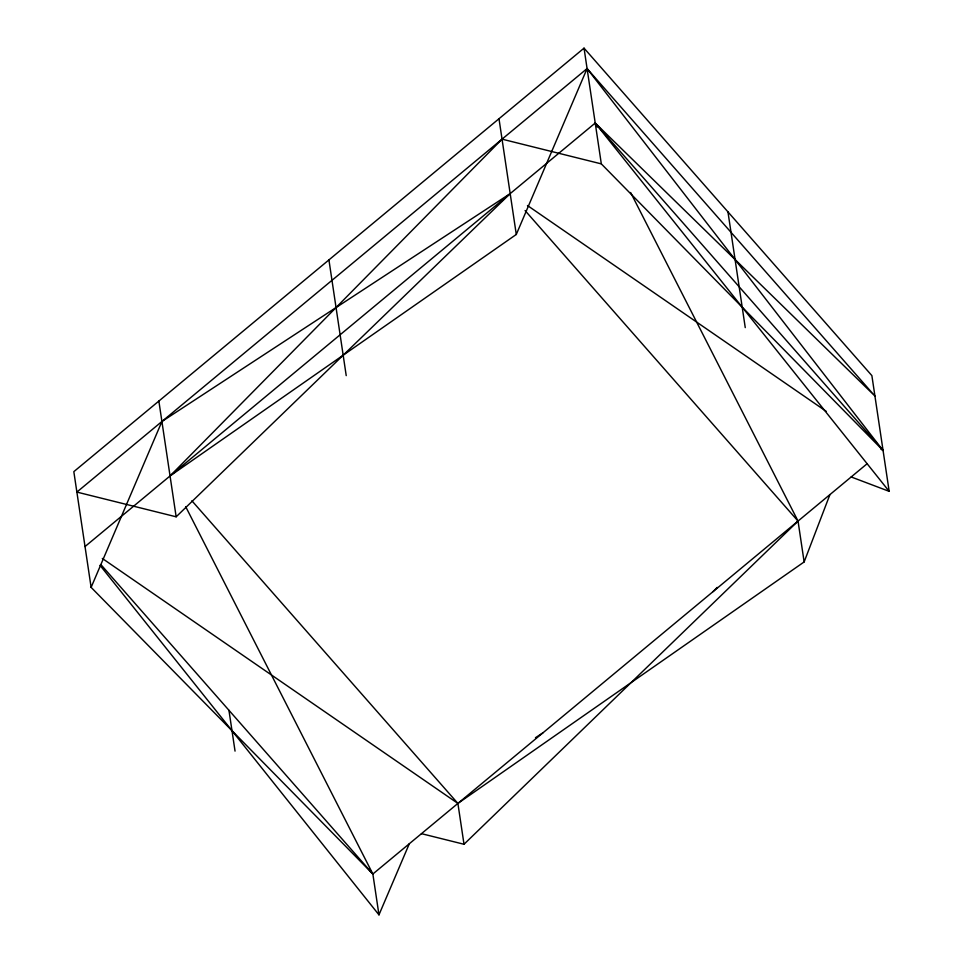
<?xml version="1.0" encoding="UTF-8"?>
<svg xmlns="http://www.w3.org/2000/svg" width="963" height="963" viewBox="0 0 963 963"><rect width="100%" height="100%" fill="white"/><g stroke="black" fill="none" stroke-linecap="round" stroke-linejoin="round"><path stroke-width="1.44" d="M421.457 833.669L464.01 844.262L457.894 803.419L804.141 561.935L829.925 494.609M409.311 843.757L378.965 914.85L372.862 874.007L91.124 587.382L161.916 421.493L510.185 193.623L176.157 516.806L76.884 492.081L587.081 68.578L874.922 396.034L595.218 123.035L85.021 546.539M597.265 127.044L595.218 123.035L883.071 450.503L601.321 163.879L502.048 139.154L170.054 475.951L516.288 234.466L587.081 68.578L883.071 450.503L880.603 448.794M713.005 591.667L717.206 587.406M464.01 844.262L798.038 521.079L630.609 192.492M851.184 476.962L889.174 491.347L871.876 375.618L584.035 48.15L73.826 471.653L91.124 587.382M867.121 463.733L372.862 874.007L100.898 564.607M535.464 737.718L542.927 732.831M527.471 205.528L826.266 411.37M102.307 558.444L457.894 803.419L191.89 500.796M525.076 210.56L798.038 521.079L804.141 561.935M595.218 123.035L889.174 491.347M99.996 565.305L378.965 914.85M369.19 869.264L372.862 874.007L185.703 506.682M587.081 68.578L588.441 71.25M727.956 211.884L745.254 327.613M584.035 48.15L601.321 163.879M498.99 118.738L516.288 234.466M328.925 259.902L346.223 375.63M228.941 710.273L235.044 751.116M158.859 401.065L176.157 516.806"/></g></svg>
